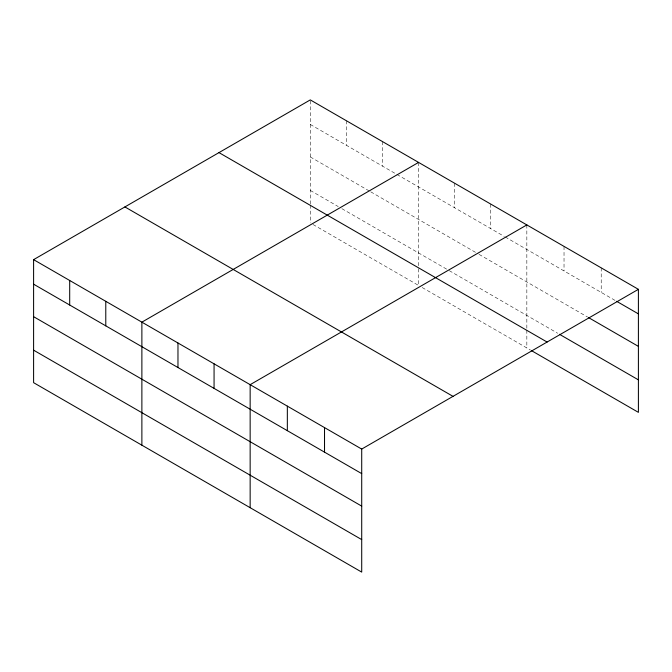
<?xml version="1.0" encoding="UTF-8"?>
<svg xmlns="http://www.w3.org/2000/svg" width="672" height="672" viewBox="0 0 672 672"><rect width="100%" height="100%" fill="white"/><g stroke="black" fill="none" stroke-linecap="round" stroke-linejoin="round"><path stroke-width="0.5" stroke-dasharray="3.36 2.52" d="M310.288 204.053L310.288 99.893M310.288 124.438L396.01 173.93M396.908 174.451L504.286 236.443M505.184 236.964L615.728 300.787M310.288 156.937L369.844 191.318M370.742 191.839L478.12 253.84M479.018 254.36L587.605 317.05M310.288 190.428L338.26 206.573M341.872 208.656L448.342 270.127M449.24 270.648L557.676 333.253M312.992 224.49L418.564 285.44L418.564 267.616M422.176 287.524L530.468 350.045M601.213 267.859L601.213 292.404M564.026 246.389L564.026 270.934M526.84 224.927L526.84 329.078M526.84 330.128L526.84 347.953M490.753 204.086L490.753 228.631M454.658 183.246L454.658 207.791M418.564 162.414L418.564 266.566M382.469 141.574L382.469 166.118M346.382 120.733L346.382 145.278M310.288 205.103L310.288 222.928"/><path stroke-width="1.01" d="M33.6 259.644L361.712 449.072L361.712 572.107L33.6 382.67L33.6 259.644L310.288 99.893L638.4 289.33L638.4 412.356L531.376 350.574M418.564 162.414L141.876 322.157L141.876 445.183M526.84 224.927L250.152 384.67L250.152 507.696M361.712 449.072L638.4 289.33M616.636 301.308L638.4 313.874M588.512 317.57L638.4 346.374M559.49 334.303L638.4 379.856M218.98 152.611L547.092 342.048M124.908 206.926L453.02 396.362M33.6 284.18L361.712 473.617M33.6 316.68L361.712 506.117M33.6 350.171L361.712 539.599M324.526 427.602L324.526 452.147M287.339 406.14L287.339 430.676M214.066 363.829L214.066 388.374M177.971 342.989L177.971 367.534M105.781 301.316L105.781 325.861M69.695 280.476L69.695 305.021"/></g></svg>
